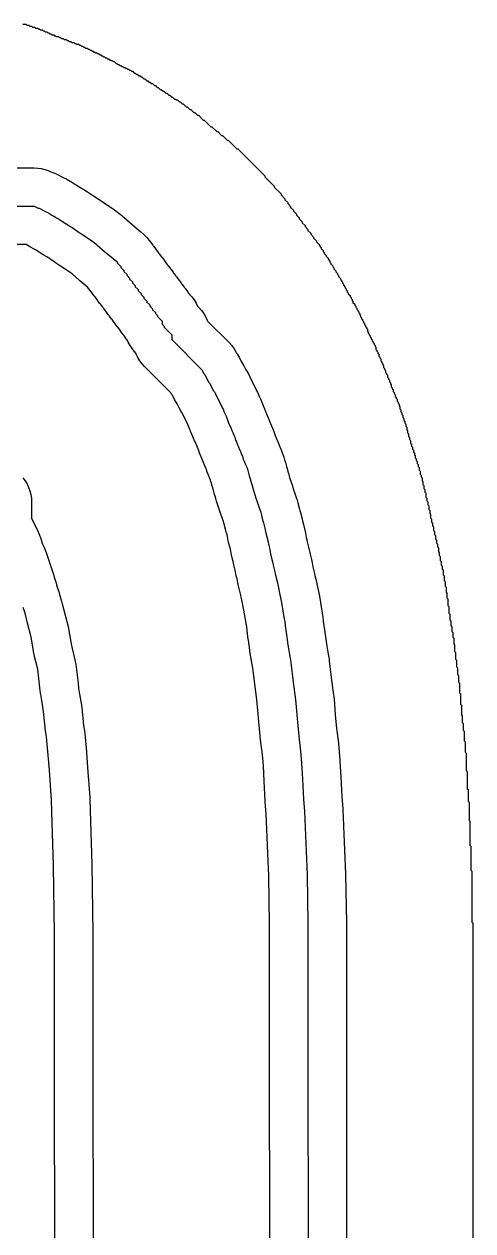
# Model space of a CAD drawing. Header units: millimetres. Extents: x 0 to 1800, y 0 to 406.
# Drawn here: x 692.4 to 739.2, y 185.8 to 311.6 of the extents above; entities that cross this region are included whole.
import ezdxf

# ---------------------------------------------------------------- set-up
doc = ezdxf.new("R2010")
doc.units = ezdxf.units.MM
for name, color, linetype in [('CENTERLINE', 1, 'Continuous'), ('GROOVE_8MM', 3, 'Continuous'), ('OUTLINE', 7, 'Continuous')]:
    doc.layers.add(name, color=color, linetype=linetype)

msp = doc.modelspace()

# ---------------------------------------------------------------- linework, layer by layer
at = {"layer": 'CENTERLINE'}
for points in [[(690.32, 292.62), (693.47, 292.62), (693.87, 292.42), (693.97, 292.42), (694.56, 292.12), (694.77, 292.02), (694.77, 292.02), (694.96, 291.92), (695.01, 291.9), (695.31, 291.7), (695.51, 291.6), (695.81, 291.4), (696.01, 291.3), (696.61, 290.9), (696.81, 290.8), (696.82, 290.79), (697.12, 290.59), (697.42, 290.39), (698.02, 289.99), (698.32, 289.79), (699.43, 289.05), (699.9, 288.7), (700, 288.61), (700.8, 287.91), (701.69, 287.17), (702.08, 286.85), (702.11, 286.83), (702.11, 286.73), (702.51, 286.33), (702.51, 286.23), (702.81, 285.93), (702.81, 285.83), (703.11, 285.53), (703.11, 285.43), (703.41, 285.13), (703.41, 285.03), (703.71, 284.73), (703.71, 284.63), (704.01, 284.33), (704.01, 284.23), (704.31, 283.93), (704.31, 283.83), (704.61, 283.53), (704.61, 283.43), (704.91, 283.13), (704.91, 283.03), (705.21, 282.73), (705.21, 282.63), (705.51, 282.33), (705.51, 282.23), (705.81, 281.93), (705.81, 281.83), (706.11, 281.53), (706.11, 281.43), (706.31, 281.23), (706.31, 281.13), (706.81, 280.63), (706.81, 280.33), (707.01, 280.13), (707.01, 280.03), (707.81, 279.23), (707.81, 278.73), (710.95, 275.58), (711.15, 275.18), (711.25, 275.08), (711.65, 274.28), (711.75, 274.18), (712.15, 273.38), (712.25, 273.28), (712.37, 273.05), (712.37, 273.05), (713.11, 271.56), (713.17, 271.45), (713.27, 271.15), (713.47, 270.75), (713.57, 270.45), (713.67, 270.25), (713.77, 269.95), (713.97, 269.55), (714.07, 269.25), (714.17, 269.05), (714.27, 268.75), (714.37, 268.55), (714.47, 268.25), (714.57, 268.05), (714.67, 267.75), (714.77, 267.55), (714.87, 267.25), (714.97, 267.05), (715.07, 266.75), (715.17, 266.55), (715.27, 266.25), (715.37, 266.05), (715.47, 265.75), (715.57, 265.55), (715.59, 265.5), (715.69, 265.2), (715.78, 264.92), (715.88, 264.52), (715.98, 264.22), (716.08, 263.82), (716.18, 263.52), (716.28, 263.12), (716.59, 262.2), (716.69, 261.9), (716.79, 261.6), (716.89, 261.3), (716.99, 261), (717.08, 260.72), (717.28, 259.92), (717.38, 259.62), (717.42, 259.46), (717.52, 259.05), (717.62, 258.55), (717.82, 257.76), (717.82, 257.75), (717.92, 257.25), (718.02, 256.85), (718.12, 256.35), (718.32, 255.56), (718.32, 255.55), (718.42, 255.05), (718.52, 254.65), (718.62, 254.15), (718.82, 253.36), (718.82, 253.35), (718.92, 252.85), (719.02, 252.45), (719.22, 251.45), (719.25, 251.32), (719.44, 250.2), (719.54, 249.6), (719.59, 249.34), (719.64, 248.89), (719.76, 247.94), (719.91, 246.89), (720.04, 246.1), (720.14, 245.5), (720.21, 245.09), (720.26, 244.74), (720.44, 243.29), (720.54, 242.49), (720.64, 241.69), (720.71, 241.17), (720.77, 240.42), (720.87, 239.22), (721.01, 237.77), (721.14, 236.69), (721.21, 236.17), (721.27, 235.42), (721.35, 234.55), (721.43, 232.91), (721.54, 230.8), (721.64, 229.52), (721.73, 227.85), (721.82, 225.35), (721.92, 222.92), (722.01, 217.84), (722.1, 72.38)], [(695.68, 72.31), (695.59, 216.73), (695.49, 223.9), (695.38, 227.25), (695.27, 230.69), (695.05, 233.82), (694.93, 235.39), (694.76, 237.29), (694.65, 237.96), (694.45, 239.96), (694.26, 241.11), (694.16, 241.71), (694.13, 241.86), (694.07, 242.41), (693.83, 244.35), (693.5, 245.69), (693.41, 246.19), (693.31, 246.69), (693.15, 247.69), (692.78, 249.15), (692.52, 250.19), (692.32, 250.79)]]:
    msp.add_lwpolyline(points, dxfattribs=at)
at = {"layer": 'GROOVE_8MM'}
for points in [[(691.54, 296.62), (693.47, 296.62), (693.84, 296.6), (694.2, 296.55), (694.56, 296.46), (694.92, 296.34), (695.21, 296.21), (695.42, 296.14), (695.75, 295.99), (696.55, 295.59), (696.55, 295.59), (696.55, 295.59), (696.75, 295.5), (696.79, 295.47), (697.22, 295.22), (697.34, 295.15), (697.72, 294.92), (697.84, 294.85), (698.22, 294.62), (698.64, 294.35), (699.02, 294.12), (699.34, 293.91), (699.64, 293.71), (700.24, 293.31), (700.54, 293.11), (701.64, 292.38), (701.83, 292.25), (702.3, 291.9), (702.46, 291.77), (702.56, 291.68), (702.64, 291.62), (703.4, 290.95), (704.22, 290.27), (704.58, 289.97), (704.91, 289.68), (704.94, 289.65), (705.2, 289.36), (705.44, 289.05), (705.44, 289.04), (705.6, 288.86), (705.84, 288.55), (705.86, 288.51), (705.9, 288.46), (706.14, 288.15), (706.16, 288.11), (706.2, 288.06), (706.44, 287.75), (706.46, 287.71), (706.5, 287.66), (706.74, 287.35), (706.76, 287.31), (706.8, 287.26), (707.04, 286.95), (707.06, 286.91), (707.1, 286.86), (707.34, 286.55), (707.36, 286.51), (707.4, 286.46), (707.64, 286.15), (707.66, 286.11), (707.7, 286.06), (707.94, 285.75), (707.96, 285.71), (708, 285.66), (708.24, 285.35), (708.26, 285.31), (708.3, 285.26), (708.54, 284.95), (708.56, 284.91), (708.6, 284.86), (708.84, 284.55), (708.86, 284.51), (708.9, 284.46), (709.14, 284.15), (709.16, 284.11), (709.2, 284.06), (709.44, 283.75), (709.53, 283.59), (709.61, 283.48), (709.64, 283.45), (709.9, 283.16), (710.14, 282.85), (710.34, 282.51), (710.48, 282.21), (710.64, 282.05), (710.9, 281.76), (711.14, 281.45), (711.34, 281.11), (711.51, 280.76), (711.54, 280.65), (713.78, 278.41), (714.07, 278.09), (714.32, 277.74), (714.53, 277.37), (714.54, 277.35), (714.62, 277.24), (714.83, 276.87), (715.04, 276.45), (715.12, 276.34), (715.33, 275.97), (715.54, 275.55), (715.62, 275.44), (715.83, 275.07), (715.95, 274.84), (716.69, 273.35), (716.75, 273.24), (716.97, 272.71), (716.98, 272.68), (717.05, 272.54), (717.27, 272.01), (717.3, 271.93), (717.47, 271.51), (717.48, 271.48), (717.55, 271.34), (717.77, 270.81), (717.8, 270.73), (717.97, 270.31), (718, 270.23), (718.17, 269.81), (718.2, 269.73), (718.37, 269.31), (718.4, 269.23), (718.57, 268.81), (718.6, 268.73), (718.77, 268.31), (718.8, 268.23), (718.97, 267.81), (719, 267.73), (719.17, 267.31), (719.2, 267.23), (719.37, 266.81), (719.38, 266.77), (719.48, 266.47), (719.57, 266.19), (719.66, 265.89), (719.72, 265.64), (719.77, 265.49), (719.86, 265.19), (719.92, 264.94), (719.97, 264.79), (720.06, 264.49), (720.12, 264.24), (720.38, 263.47), (720.48, 263.17), (720.58, 262.87), (720.68, 262.57), (720.78, 262.27), (720.87, 261.99), (720.96, 261.69), (721.12, 261.04), (721.17, 260.89), (721.26, 260.59), (721.3, 260.43), (721.4, 260.02), (721.44, 259.84), (721.53, 259.43), (721.7, 258.73), (721.7, 258.72), (721.74, 258.54), (721.83, 258.13), (721.9, 257.82), (721.94, 257.64), (722.03, 257.23), (722.2, 256.53), (722.2, 256.52), (722.24, 256.34), (722.33, 255.93), (722.4, 255.62), (722.44, 255.44), (722.53, 255.03), (722.7, 254.33), (722.7, 254.32), (722.74, 254.14), (722.83, 253.73), (722.9, 253.42), (722.94, 253.24), (723.13, 252.33), (723.14, 252.29), (723.2, 251.98), (723.39, 250.85), (723.49, 250.25), (723.53, 250), (723.55, 249.84), (723.61, 249.38), (723.73, 248.47), (723.86, 247.5), (723.99, 246.75), (724.09, 246.15), (724.16, 245.75), (724.17, 245.66), (724.22, 245.3), (724.23, 245.23), (724.41, 243.78), (724.51, 242.98), (724.61, 242.18), (724.68, 241.67), (724.69, 241.53), (724.76, 240.78), (724.76, 240.75), (724.86, 239.57), (724.98, 238.2), (725.11, 237.18), (725.18, 236.67), (725.19, 236.53), (725.26, 235.78), (725.26, 235.75), (725.33, 234.88), (725.34, 234.76), (725.43, 233.12), (725.54, 231.06), (725.63, 229.83), (725.64, 229.72), (725.72, 228.05), (725.72, 228), (725.82, 225.5), (725.91, 223.07), (725.92, 222.99), (726.01, 217.92), (726.01, 217.84), (726.1, 72.38)], [(718.1, 76.37), (718.01, 217.8), (717.92, 222.8), (717.83, 225.19), (717.73, 227.67), (717.65, 229.27), (717.56, 230.49), (717.55, 230.59), (717.44, 232.7), (717.36, 234.27), (717.29, 235.07), (717.23, 235.74), (717.17, 236.19), (717.04, 237.27), (717.02, 237.41), (716.89, 238.86), (716.89, 238.89), (716.79, 240.07), (716.73, 240.74), (716.67, 241.19), (716.57, 241.99), (716.47, 242.79), (716.3, 244.21), (716.26, 244.48), (716.2, 244.84), (716.1, 245.44), (715.96, 246.23), (715.95, 246.33), (715.8, 247.37), (715.79, 247.44), (715.67, 248.39), (715.63, 248.76), (715.6, 248.94), (715.5, 249.54), (715.33, 250.52), (715.3, 250.67), (715.12, 251.58), (715.04, 251.88), (715, 252.07), (714.92, 252.48), (714.74, 253.18), (714.7, 253.37), (714.62, 253.78), (714.54, 254.08), (714.5, 254.27), (714.42, 254.68), (714.24, 255.38), (714.2, 255.57), (714.12, 255.98), (714.04, 256.28), (714, 256.47), (713.92, 256.88), (713.74, 257.58), (713.7, 257.77), (713.62, 258.18), (713.54, 258.49), (713.54, 258.5), (713.48, 258.66), (713.4, 258.95), (713.24, 259.6), (713.19, 259.74), (713.09, 260.04), (712.99, 260.34), (712.89, 260.64), (712.79, 260.94), (712.48, 261.86), (712.4, 262.15), (712.34, 262.4), (712.28, 262.56), (712.2, 262.85), (712.14, 263.1), (712.08, 263.26), (712, 263.55), (711.94, 263.8), (711.89, 263.94), (711.85, 264.07), (711.68, 264.48), (711.65, 264.57), (711.48, 264.98), (711.45, 265.07), (711.28, 265.48), (711.25, 265.57), (711.08, 265.98), (711.05, 266.07), (710.88, 266.48), (710.85, 266.57), (710.68, 266.98), (710.65, 267.07), (710.48, 267.48), (710.45, 267.57), (710.28, 267.98), (710.27, 268.01), (710.19, 268.16), (709.98, 268.68), (709.95, 268.77), (709.78, 269.18), (709.77, 269.21), (709.69, 269.36), (709.48, 269.88), (709.47, 269.91), (708.87, 271.11), (708.79, 271.22), (708.58, 271.59), (708.37, 272.01), (708.29, 272.12), (708.08, 272.49), (707.87, 272.91), (707.79, 273.02), (707.7, 273.18), (704.98, 275.9), (704.72, 276.19), (704.48, 276.5), (704.28, 276.84), (704.11, 277.2), (704.07, 277.32), (703.92, 277.49), (703.68, 277.8), (703.59, 277.96), (703.48, 278.1), (703.28, 278.44), (703.2, 278.61), (702.98, 278.9), (702.89, 279.06), (702.78, 279.2), (702.76, 279.24), (702.72, 279.29), (702.48, 279.6), (702.46, 279.64), (702.42, 279.69), (702.18, 280), (702.16, 280.04), (702.12, 280.09), (701.88, 280.4), (701.86, 280.44), (701.82, 280.49), (701.58, 280.8), (701.56, 280.84), (701.52, 280.89), (701.28, 281.2), (701.26, 281.24), (701.22, 281.29), (700.98, 281.6), (700.96, 281.64), (700.92, 281.69), (700.68, 282), (700.66, 282.04), (700.62, 282.09), (700.38, 282.4), (700.36, 282.44), (700.32, 282.49), (700.08, 282.8), (700.06, 282.84), (700.02, 282.89), (699.78, 283.2), (699.76, 283.24), (699.72, 283.29), (699.48, 283.6), (699.46, 283.64), (699.42, 283.69), (699.18, 284), (699.18, 284.01), (699.02, 284.18), (698.24, 284.84), (698.17, 284.9), (697.41, 285.56), (697.11, 285.78), (696.1, 286.46), (695.8, 286.66), (695.2, 287.06), (694.9, 287.26), (694.77, 287.34), (694.39, 287.57), (693.97, 287.84), (693.59, 288.07), (693.47, 288.14), (693.09, 288.37), (692.99, 288.43), (692.62, 288.62), (690.32, 288.62)], [(692.28, 264.32), (692.52, 264.01), (692.72, 263.67), (692.89, 263.31), (693.02, 262.94), (693.11, 262.56), (693.17, 262.18), (693.19, 261.78), (693.19, 260.08), (693.81, 258.85), (694.02, 258.33), (694.06, 258.23), (694.12, 258.09), (694.24, 257.74), (694.28, 257.57), (694.33, 257.4), (694.51, 257.05), (694.72, 256.53), (695.42, 254.45), (695.5, 254.16), (695.56, 253.91), (695.72, 253.45), (695.8, 253.16), (695.86, 252.91), (696.02, 252.45), (696.1, 252.16), (696.16, 251.91), (696.32, 251.45), (696.4, 251.16), (696.66, 250.12), (697.03, 248.66), (697.09, 248.35), (697.25, 247.41), (697.33, 246.97), (697.36, 246.84), (697.41, 246.5), (697.71, 245.32), (697.8, 244.84), (698.04, 242.9), (698.05, 242.85), (698.1, 242.41), (698.1, 242.37), (698.2, 241.77), (698.39, 240.62), (698.43, 240.36), (698.62, 238.49), (698.71, 237.94), (698.75, 237.65), (698.92, 235.75), (698.92, 235.67), (699.04, 234.11), (699.26, 230.97), (699.27, 230.82), (699.38, 227.38), (699.38, 227.37), (699.48, 224.02), (699.49, 223.95), (699.59, 216.79), (699.59, 216.74), (699.68, 76.32)]]:
    msp.add_lwpolyline(points, dxfattribs=at)
at = {"layer": 'OUTLINE'}
msp.add_lwpolyline([(692.3, 311.6), (692.6, 311.6), (692.7, 311.5), (692.9, 311.5), (693, 311.4), (693.2, 311.4), (693.3, 311.3), (693.5, 311.3), (693.6, 311.2), (693.8, 311.2), (693.9, 311.1), (694, 311.1), (694.1, 311), (694.3, 311), (694.4, 310.9), (694.5, 310.9), (694.6, 310.8), (694.8, 310.8), (694.9, 310.7), (695, 310.7), (695.1, 310.6), (695.2, 310.6), (695.3, 310.5), (695.5, 310.5), (695.6, 310.4), (695.7, 310.4), (695.8, 310.3), (696, 310.3), (696.1, 310.2), (696.2, 310.2), (696.3, 310.1), (696.5, 310.1), (696.6, 310), (696.8, 310), (696.9, 309.9), (697, 309.9), (697.1, 309.8), (697.3, 309.8), (697.4, 309.7), (697.6, 309.7), (697.7, 309.6), (697.8, 309.6), (697.9, 309.5), (698.1, 309.5), (698.2, 309.4), (698.3, 309.4), (698.4, 309.3), (698.5, 309.3), (698.6, 309.2), (698.7, 309.2), (698.8, 309.1), (699, 309.1), (699.1, 309), (699.2, 309), (699.3, 308.9), (699.4, 308.9), (699.5, 308.8), (699.6, 308.8), (699.7, 308.7), (699.8, 308.7), (699.9, 308.6), (700, 308.6), (700.1, 308.5), (700.2, 308.5), (700.3, 308.4), (700.4, 308.4), (700.5, 308.3), (700.6, 308.3), (700.7, 308.2), (700.8, 308.2), (700.9, 308.1), (701, 308.1), (701.1, 308), (701.2, 308), (701.3, 307.9), (701.4, 307.9), (701.5, 307.8), (701.6, 307.8), (701.7, 307.7), (701.8, 307.7), (702, 307.5), (702.1, 307.5), (702.2, 307.4), (702.3, 307.4), (702.4, 307.3), (702.5, 307.3), (702.6, 307.2), (702.7, 307.2), (702.8, 307.1), (702.9, 307.1), (703, 307), (703.1, 307), (703.2, 306.9), (703.3, 306.9), (703.4, 306.8), (703.5, 306.8), (703.6, 306.7), (703.7, 306.7), (703.9, 306.5), (704, 306.5), (704.1, 306.4), (704.2, 306.4), (704.4, 306.2), (704.5, 306.2), (704.6, 306.1), (704.7, 306.1), (704.9, 305.9), (705, 305.9), (705.2, 305.7), (705.3, 305.7), (705.4, 305.6), (705.5, 305.6), (705.7, 305.4), (705.8, 305.4), (706, 305.2), (706.1, 305.2), (706.3, 305), (706.4, 305), (706.6, 304.8), (706.7, 304.8), (706.9, 304.6), (707, 304.6), (707.2, 304.4), (707.3, 304.4), (707.5, 304.2), (707.6, 304.2), (707.8, 304), (707.9, 304), (708.1, 303.8), (708.2, 303.8), (708.3, 303.7), (708.4, 303.7), (708.6, 303.5), (708.7, 303.5), (708.9, 303.3), (709, 303.3), (709.3, 303), (709.4, 303), (709.7, 302.7), (709.8, 302.7), (710.1, 302.4), (710.2, 302.4), (710.5, 302.1), (710.6, 302.1), (711.1, 301.6), (711.2, 301.6), (711.9, 300.9), (712, 300.9), (712.5, 300.4), (712.6, 300.4), (713, 300), (713.1, 300), (713.6, 299.5), (713.7, 299.5), (714.6, 298.6), (714.7, 298.6), (717.5, 295.8), (717.5, 295.7), (718.5, 294.7), (718.5, 294.6), (719.2, 293.9), (719.2, 293.8), (719.6, 293.4), (719.6, 293.3), (719.9, 293), (719.9, 292.9), (720.2, 292.6), (720.2, 292.5), (720.5, 292.2), (720.5, 292.1), (720.8, 291.8), (720.8, 291.7), (721.1, 291.4), (721.1, 291.3), (721.4, 291), (721.4, 290.9), (721.7, 290.6), (721.7, 290.5), (722, 290.2), (722, 290.1), (722.3, 289.8), (722.3, 289.7), (722.6, 289.4), (722.6, 289.3), (722.9, 289), (722.9, 288.9), (723.2, 288.6), (723.2, 288.5), (723.4, 288.3), (723.4, 288.2), (723.6, 288), (723.6, 287.9), (723.7, 287.8), (723.7, 287.7), (723.9, 287.5), (723.9, 287.4), (724.1, 287.2), (724.1, 287.1), (724.3, 286.9), (724.3, 286.8), (724.4, 286.7), (724.4, 286.6), (724.6, 286.4), (724.6, 286.3), (724.7, 286.2), (724.7, 286.1), (724.9, 285.9), (724.9, 285.8), (725.1, 285.6), (725.1, 285.5), (725.2, 285.4), (725.2, 285.3), (725.4, 285.1), (725.4, 285), (725.5, 284.9), (725.5, 284.8), (725.6, 284.7), (725.6, 284.6), (725.7, 284.5), (725.7, 284.4), (725.9, 284.2), (725.9, 284.1), (726, 284), (726, 283.9), (726.1, 283.8), (726.1, 283.7), (726.2, 283.6), (726.2, 283.5), (726.4, 283.3), (726.4, 283.2), (726.5, 283.1), (726.5, 283), (726.6, 282.9), (726.6, 282.8), (726.7, 282.7), (726.7, 282.6), (726.9, 282.4), (726.9, 282.3), (727, 282.2), (727, 282.1), (727.1, 282), (727.1, 281.9), (727.2, 281.8), (727.2, 281.7), (727.3, 281.6), (727.3, 281.5), (727.4, 281.4), (727.4, 281.3), (727.5, 281.2), (727.5, 281.1), (727.6, 281), (727.6, 280.9), (727.7, 280.8), (727.7, 280.7), (727.8, 280.6), (727.8, 280.5), (727.9, 280.4), (727.9, 280.3), (728, 280.2), (728, 280.1), (728.1, 280), (728.1, 279.9), (728.2, 279.8), (728.2, 279.6), (728.3, 279.5), (728.3, 279.4), (728.4, 279.3), (728.4, 279.2), (728.5, 279.1), (728.5, 279), (728.6, 278.9), (728.6, 278.8), (728.7, 278.7), (728.7, 278.6), (728.8, 278.5), (728.8, 278.4), (728.9, 278.3), (728.9, 278.2), (729, 278.1), (729, 278), (729.1, 277.9), (729.1, 277.7), (729.2, 277.6), (729.2, 277.5), (729.3, 277.4), (729.3, 277.3), (729.4, 277.2), (729.4, 277), (729.5, 276.9), (729.5, 276.8), (729.6, 276.7), (729.6, 276.5), (729.7, 276.4), (729.7, 276.3), (729.8, 276.2), (729.8, 276.1), (729.9, 276), (729.9, 275.8), (730, 275.7), (730, 275.6), (730.1, 275.5), (730.1, 275.3), (730.2, 275.2), (730.2, 275.1), (730.3, 275), (730.3, 274.8), (730.4, 274.7), (730.4, 274.6), (730.5, 274.5), (730.5, 274.3), (730.6, 274.2), (730.6, 274.1), (730.7, 274), (730.7, 273.8), (730.8, 273.7), (730.8, 273.6), (730.9, 273.5), (730.9, 273.3), (731, 273.2), (731, 273.1), (731.1, 273), (731.1, 272.8), (731.2, 272.7), (731.2, 272.6), (731.3, 272.5), (731.3, 272.3), (731.4, 272.2), (731.4, 272.1), (731.5, 272), (731.5, 271.8), (731.6, 271.7), (731.6, 271.5), (731.7, 271.4), (731.7, 271.2), (731.8, 271.1), (731.8, 270.9), (731.9, 270.8), (731.9, 270.6), (732, 270.5), (732, 270.3), (732.1, 270.2), (732.1, 270), (732.2, 269.9), (732.2, 269.7), (732.3, 269.6), (732.3, 269.3), (732.4, 269.2), (732.4, 269), (732.5, 268.9), (732.5, 268.6), (732.6, 268.5), (732.6, 268.3), (732.7, 268.2), (732.7, 267.9), (732.8, 267.8), (732.8, 267.6), (732.9, 267.5), (732.9, 267.3), (733, 267.2), (733, 267), (733.1, 266.9), (733.1, 266.7), (733.2, 266.6), (733.2, 266.4), (733.3, 266.3), (733.3, 266.1), (733.4, 266), (733.4, 265.8), (733.5, 265.7), (733.5, 265.5), (733.6, 265.4), (733.6, 265.1), (733.7, 265), (733.7, 264.7), (733.8, 264.6), (733.8, 264.4), (733.9, 264.3), (733.9, 264), (734, 263.9), (734, 263.6), (734.1, 263.5), (734.1, 263.2), (734.2, 263.1), (734.2, 262.8), (734.3, 262.7), (734.3, 262.3), (734.4, 262.2), (734.4, 261.9), (734.5, 261.8), (734.5, 261.5), (734.6, 261.4), (734.6, 261), (734.7, 260.9), (734.7, 260.6), (734.8, 260.5), (734.8, 260.1), (734.9, 260), (734.9, 259.7), (735, 259.6), (735, 259.3), (735.1, 259.2), (735.1, 258.8), (735.2, 258.7), (735.2, 258.4), (735.3, 258.3), (735.3, 257.9), (735.4, 257.8), (735.4, 257.5), (735.5, 257.4), (735.5, 257.1), (735.6, 257), (735.6, 256.6), (735.7, 256.5), (735.7, 256.2), (735.8, 256.1), (735.8, 255.7), (735.9, 255.6), (735.9, 255.2), (736, 255.1), (736, 254.8), (736.1, 254.7), (736.1, 254.2), (736.2, 254.1), (736.2, 253.6), (736.3, 253.5), (736.3, 253), (736.4, 252.9), (736.4, 252.4), (736.5, 252.3), (736.5, 251.8), (736.6, 251.7), (736.6, 251), (736.7, 250.9), (736.7, 250.2), (736.8, 250.1), (736.8, 249.5), (736.9, 249.4), (736.9, 248.9), (737, 248.8), (737, 248.3), (737.1, 248.2), (737.1, 247.7), (737.2, 247.6), (737.2, 247), (737.3, 246.9), (737.3, 246.2), (737.4, 246.1), (737.4, 245.4), (737.5, 245.3), (737.5, 244.6), (737.6, 244.5), (737.6, 243.8), (737.7, 243.7), (737.7, 243), (737.8, 242.9), (737.8, 241.9), (737.9, 241.8), (737.9, 240.7), (738, 240.6), (738, 239.6), (738.1, 239.5), (738.1, 238.8), (738.2, 238.7), (738.2, 238), (738.3, 237.9), (738.3, 236.9), (738.4, 236.8), (738.4, 235.7), (738.5, 235.6), (738.5, 233.8), (738.6, 233.7), (738.6, 231.9), (738.7, 231.8), (738.7, 230.6), (738.8, 230.5), (738.8, 228.6), (738.9, 228.5), (738.9, 226), (739, 225.9), (739, 223.4), (739.1, 223.3), (739.1, 218), (739.2, 217.9), (739.2, 64.1)], dxfattribs=at)

doc.saveas('drawing.dxf')
